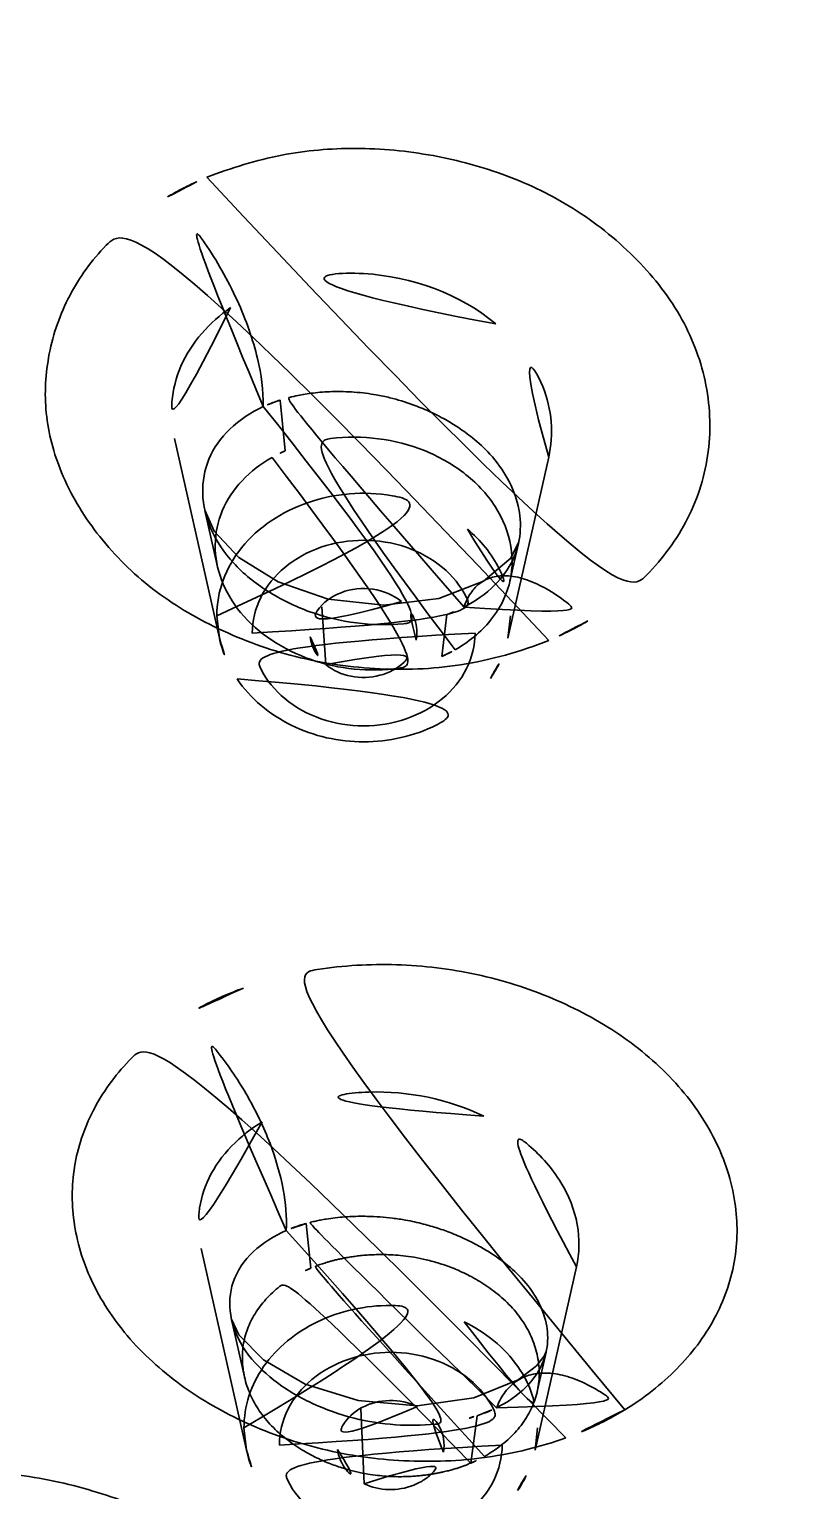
# Model space of a CAD drawing. Extents: x 16296684858 to 16296688009, y -37409618718 to -37409616409.
# Drawn here: x 16296685846.82 to 16296685853.21, y -37409617608.55 to -37409617596.27 of the extents above; entities that cross this region are included whole.
import ezdxf

# ---------------------------------------------------------------- set-up
doc = ezdxf.new("R2010")
doc.units = 0
doc.header["$LTSCALE"] = 10
doc.header["$MEASUREMENT"] = 0
doc.layers.get('0').update_dxf_attribs({"linetype": 'CONTINUOUS'})

msp = doc.modelspace()

# ---------------------------------------------------------------- linework, layer by layer
at = {"color": 7, "linetype": 'Continuous', "lineweight": 30}
for p, q in [((16296685848.97863, -37409617599.810448), (16296685848.93449, -37409617599.383987)), ((16296685848.423571, -37409617601.385941), (16296685848.045191, -37409617599.707039)), ((16296685850.85117, -37409617601.386253), (16296685851.194851, -37409617599.863083)), ((16296685848.302641, -37409617600.312187), (16296685848.40892, -37409617600.784431)), ((16296685850.86808, -37409617600.907532), (16296685850.939939, -37409617600.589043)), ((16296685848.423571, -37409617601.385941), (16296685848.40239, -37409617601.196388)), ((16296685849.319099, -37409617601.607147), (16296685849.284679, -37409617601.120583)), ((16296685850.296659, -37409617601.538231), (16296685850.338011, -37409617601.186043)), ((16296685850.8724, -37409617601.196388), (16296685850.85117, -37409617601.386253)), ((16296685849.19409, -37409617606.68219), (16296685849.15414, -37409617606.306396)), ((16296685848.651979, -37409617608.213562), (16296685848.2694, -37409617606.515961)), ((16296685851.07958, -37409617608.213867), (16296685851.427691, -37409617606.671043)), ((16296685848.52631, -37409617607.112991), (16296685848.635309, -37409617607.597092)), ((16296685851.098221, -37409617607.719299), (16296685851.173031, -37409617607.387703)), ((16296685849.64069, -37409617608.494339), (16296685849.614401, -37409617607.863533)), ((16296685850.538, -37409617608.321648), (16296685850.59268, -37409617607.923119)), ((16296685848.651979, -37409617608.213562), (16296685848.6308, -37409617608.024017)), ((16296685851.100809, -37409617608.024017), (16296685851.07958, -37409617608.213867))]:
    msp.add_line(p, q, dxfattribs=at)
for points in [[(16296685850.64502, -37409617600.905388), (16296685850.270109, -37409617601.052147), (16296685849.808029, -37409617601.107689), (16296685849.33923, -37409617601.05722), (16296685848.91955, -37409617600.912819), (16296685848.58692, -37409617600.706596), (16296685848.38064, -37409617600.484489), (16296685848.30187, -37409617600.308739)], [(16296685850.94137, -37409617600.582123), (16296685850.87464, -37409617600.712486), (16296685850.644739, -37409617600.905579)], [(16296685850.938271, -37409617607.622459), (16296685850.56587, -37409617607.773773), (16296685850.08679, -37409617607.8395), (16296685849.591949, -37409617607.796333), (16296685849.14669, -37409617607.65683), (16296685848.79467, -37409617607.452728), (16296685848.58848, -37409617607.241814), (16296685848.52606, -37409617607.112259)], [(16296685851.17392, -37409617607.38279), (16296685851.156851, -37409617607.422974), (16296685851.091801, -37409617607.504021), (16296685850.93812, -37409617607.622566)]]:
    msp.add_lwpolyline(points, dxfattribs=at)
for centre, radius, start, end in [((16296685849.452749, -37409617600.907257), 1.194885, 113.3771595, 119.3645545), ((16296685849.95513, -37409617600.090271), 1.160731, 289.2602236, 296.9985882), ((16296685849.66408, -37409617607.790871), 1.204177, 112.9729536, 119.1544291), ((16296685850.07658, -37409617607.233414), 1.182017, 292.9760934, 299.218687)]:
    msp.add_arc(centre, radius, start, end, dxfattribs=at)
for points, knots in [([(16296685825.715521, -37409617584.328484), (16296685825.71559, -37409617585.626648), (16296685825.91658, -37409617588.235878), (16296685826.813761, -37409617592.075287), (16296685828.290291, -37409617595.784927), (16296685830.320009, -37409617599.303413), (16296685832.868191, -37409617602.574768), (16296685835.89233, -37409617605.547127), (16296685839.342939, -37409617608.173782), (16296685843.16432, -37409617610.413551), (16296685847.295191, -37409617612.23114), (16296685851.66983, -37409617613.597717), (16296685856.217791, -37409617614.491333), (16296685859.31275, -37409617614.761482), (16296685860.86721, -37409617614.814484)], [0, 0, 0, 0, 0.075881674, 0.152259807, 0.229632271, 0.308412282, 0.388900278, 0.471273473, 0.555579179, 0.641742278, 0.729579302, 0.818811022, 0.909085993, 1, 1, 1, 1]), ([(16296685860.86717, -37409617614.147903), (16296685859.209789, -37409617614.090111), (16296685855.9121, -37409617613.783913), (16296685851.0835, -37409617612.758217), (16296685846.471861, -37409617611.187027), (16296685842.16506, -37409617609.100189), (16296685838.24441, -37409617606.536636), (16296685834.7847, -37409617603.544037), (16296685831.852779, -37409617600.177834), (16296685829.50646, -37409617596.500931), (16296685827.793381, -37409617592.582336), (16296685826.74975, -37409617588.498802), (16296685826.515591, -37409617585.713203), (16296685826.515511, -37409617584.328484)], [0, 0, 0, 0, 0.099176921, 0.19753406, 0.294558294, 0.389817535, 0.482991453, 0.573898186, 0.662521106, 0.749021127, 0.833741463, 0.917189603, 1, 1, 1, 1]), ([(16296685826.515381, -37409617585.436478), (16296685826.51545, -37409617586.821228), (16296685826.74962, -37409617589.606857), (16296685827.79328, -37409617593.690453), (16296685829.50638, -37409617597.60907), (16296685831.852751, -37409617601.28598), (16296685834.7847, -37409617604.652191), (16296685838.244419, -37409617607.644783), (16296685842.165079, -37409617610.208267), (16296685846.47187, -37409617612.295097), (16296685851.083481, -37409617613.866241), (16296685855.912029, -37409617614.891937), (16296685859.209669, -37409617615.198112), (16296685860.867041, -37409617615.25592)], [0, 0, 0, 0, 0.082811587, 0.166260705, 0.250981819, 0.337482413, 0.426105682, 0.517012515, 0.610186256, 0.705445021, 0.802468465, 0.900824496, 1, 1, 1, 1]), ([(16296685896.565371, -37409617585.436478), (16296685896.565439, -37409617586.733269), (16296685896.35038, -37409617589.343513), (16296685895.389799, -37409617593.174408), (16296685893.81168, -37409617596.854843), (16296685891.648491, -37409617600.316757), (16296685888.94223, -37409617603.49765), (16296685885.74218, -37409617606.340736), (16296685882.11182, -37409617608.791931), (16296685878.11841, -37409617610.808189), (16296685873.832319, -37409617612.354607), (16296685869.331421, -37409617613.402237), (16296685864.70064, -37409617613.930733), (16296685860.028971, -37409617613.930367), (16296685855.40255, -37409617613.402023), (16296685850.90774, -37409617612.356209), (16296685846.6269, -37409617610.812973), (16296685842.637369, -37409617608.800949), (16296685839.00975, -37409617606.355003), (16296685835.81028, -37409617603.517479), (16296685833.101, -37409617600.340111), (16296685830.93174, -37409617596.87722), (16296685829.346991, -37409617593.191177), (16296685828.381769, -37409617589.352226), (16296685828.165449, -37409617586.736038), (16296685828.165371, -37409617585.436478)], [0, 0, 0, 0, 0.039467152, 0.07928747, 0.1197016, 0.160836446, 0.203063895, 0.2463716, 0.290712175, 0.336005945, 0.382173286, 0.429058197, 0.476331706, 0.523712873, 0.570930863, 0.617740537, 0.663847356, 0.709094445, 0.753380435, 0.796632687, 0.838846392, 0.880029809, 0.920530501, 0.960449223, 1, 1, 1, 1]), ([(16296685825.0653, -37409617586.045883), (16296685825.06538, -37409617587.460716), (16296685825.300369, -37409617590.307854), (16296685826.348539, -37409617594.485443), (16296685828.06962, -37409617598.49839), (16296685830.428699, -37409617602.273659), (16296685833.38068, -37409617605.743263), (16296685836.871799, -37409617608.844833), (16296685840.832529, -37409617611.51886), (16296685845.19047, -37409617613.718781), (16296685849.86791, -37409617615.405777), (16296685854.779039, -37409617616.547943), (16296685859.82963, -37409617617.123352), (16296685864.923361, -37409617617.122131), (16296685869.967319, -37409617616.545433), (16296685874.868521, -37409617615.404572), (16296685879.53652, -37409617613.721252), (16296685883.88719, -37409617611.526482), (16296685887.84297, -37409617608.85862), (16296685891.332161, -37409617605.763283), (16296685894.2862, -37409617602.297546), (16296685896.650579, -37409617598.521523), (16296685898.3776, -37409617594.502907), (16296685899.42971, -37409617590.316963), (16296685899.665371, -37409617587.463608), (16296685899.665291, -37409617586.045883)], [0, 0, 0, 0, 0.039480573, 0.079296804, 0.119690272, 0.160821969, 0.203059758, 0.246376118, 0.290732494, 0.336042186, 0.382252965, 0.429155458, 0.47642631, 0.523791486, 0.570989488, 0.617786329, 0.663899361, 0.709132394, 0.753418549, 0.796672849, 0.838889695, 0.88006022, 0.920531113, 0.960438825, 1, 1, 1, 1]), ([(16296685899.015301, -37409617586.045883), (16296685899.015369, -37409617587.435852), (16296685898.784849, -37409617590.233162), (16296685897.755489, -37409617594.33799), (16296685896.06476, -37409617598.281311), (16296685893.74715, -37409617601.990837), (16296685890.84721, -37409617605.39975), (16296685887.417721, -37409617608.44696), (16296685883.526751, -37409617611.07428), (16296685879.24552, -37409617613.235847), (16296685874.65015, -37409617614.893532), (16296685869.824881, -37409617616.016037), (16296685864.861971, -37409617616.581711), (16296685859.8563, -37409617616.580673), (16296685854.899429, -37409617616.01403), (16296685850.08304, -37409617614.892937), (16296685845.49589, -37409617613.2388), (16296685841.22081, -37409617611.082207), (16296685837.333839, -37409617608.460861), (16296685833.90546, -37409617605.419708), (16296685831.002649, -37409617602.014633), (16296685828.678921, -37409617598.304298), (16296685826.9814, -37409617594.35537), (16296685825.94721, -37409617590.242249), (16296685825.71538, -37409617587.438728), (16296685825.7153, -37409617586.045883)], [0, 0, 0, 0, 0.039474285, 0.079290558, 0.119687987, 0.160818636, 0.203049312, 0.246357654, 0.290706797, 0.336012441, 0.382214469, 0.429115805, 0.476390614, 0.523763173, 0.570969719, 0.61777358, 0.66388826, 0.709126849, 0.753412861, 0.796664323, 0.838879123, 0.880053881, 0.920533265, 0.960444101, 1, 1, 1, 1]), ([(16296685828.16523, -37409617586.636948), (16296685828.1653, -37409617587.933762), (16296685828.380659, -37409617590.544006), (16296685829.341669, -37409617594.374901), (16296685830.9202, -37409617598.055321), (16296685833.083771, -37409617601.517258), (16296685835.79038, -37409617604.698112), (16296685838.990749, -37409617607.541199), (16296685842.62137, -37409617609.992393), (16296685846.61499, -37409617612.008636), (16296685850.90126, -37409617613.555077), (16296685855.402269, -37409617614.602722), (16296685860.0331, -37409617615.131187), (16296685864.704769, -37409617615.130836), (16296685869.331129, -37409617614.602478), (16296685873.82583, -37409617613.556664), (16296685878.10651, -37409617612.013451), (16296685882.095819, -37409617610.001404), (16296685885.723169, -37409617607.55545), (16296685888.922331, -37409617604.717941), (16296685891.63126, -37409617601.540573), (16296685893.80014, -37409617598.077667), (16296685895.38447, -37409617594.391617), (16296685896.34927, -37409617590.552673), (16296685896.56529, -37409617587.936478), (16296685896.56522, -37409617586.636948)], [0, 0, 0, 0, 0.039467512, 0.079288874, 0.119704634, 0.16084154, 0.203071313, 0.24638142, 0.290724294, 0.336020102, 0.382189092, 0.429075161, 0.476349266, 0.523730432, 0.570947826, 0.617756344, 0.663861518, 0.709106572, 0.753390268, 0.796640123, 0.838851502, 0.880032855, 0.920531911, 0.960449584, 1, 1, 1, 1]), ([(16296685895.865219, -37409617586.636948), (16296685895.86529, -37409617587.907318), (16296685895.65461, -37409617590.464043), (16296685894.713739, -37409617594.216316), (16296685893.168171, -37409617597.821022), (16296685891.049431, -37409617601.212059), (16296685888.3983, -37409617604.328323), (16296685885.26292, -37409617607.113907), (16296685881.705891, -37409617609.515343), (16296685877.79385, -37409617611.490189), (16296685873.595909, -37409617613.004539), (16296685869.188259, -37409617614.030327), (16296685864.653561, -37409617614.547867), (16296685860.078711, -37409617614.547707), (16296685855.54789, -37409617614.030548), (16296685851.14554, -37409617613.006683), (16296685846.952089, -37409617611.495453), (16296685843.043341, -37409617609.524597), (16296685839.48876, -37409617607.128227), (16296685836.35383, -37409617604.348099), (16296685833.699631, -37409617601.235283), (16296685831.574829, -37409617597.843239), (16296685830.022671, -37409617594.232918), (16296685829.077209, -37409617590.472656), (16296685828.865299, -37409617587.910019), (16296685828.865219, -37409617586.636948)], [0, 0, 0, 0, 0.039470344, 0.079285515, 0.119694774, 0.160825485, 0.203058535, 0.246381229, 0.290734148, 0.336032795, 0.382191341, 0.42906277, 0.476322219, 0.523690669, 0.570898633, 0.617701681, 0.663807516, 0.709064969, 0.753365147, 0.796632508, 0.838852555, 0.880033368, 0.920530722, 0.960445513, 1, 1, 1, 1]), ([(16296685824.915079, -37409617587.786522), (16296685824.91519, -37409617589.828217), (16296685825.407829, -37409617593.960747), (16296685827.583321, -37409617599.877098), (16296685831.10013, -37409617605.310989), (16296685837.46689, -37409617611.723419), (16296685847.976561, -37409617617.433487), (16296685857.52458, -37409617618.964119), (16296685862.36681, -37409617618.964119)], [0, 0, 0, 0, 0.113807308, 0.229465695, 0.348487565, 0.471757183, 0.73008685, 1, 1, 1, 1]), ([(16296685899.66507, -37409617587.803146), (16296685899.66515, -37409617589.217346), (16296685899.43074, -37409617592.062592), (16296685898.38414, -37409617596.238373), (16296685896.663481, -37409617600.253677), (16296685894.303261, -37409617604.031609), (16296685891.34963, -37409617607.502747), (16296685887.859159, -37409617610.6036), (16296685883.897579, -37409617613.278084), (16296685879.538799, -37409617615.477898), (16296685874.863529, -37409617617.163483), (16296685869.95809, -37409617618.304367), (16296685864.912861, -37409617618.879997), (16296685859.82073, -37409617618.879997), (16296685854.775431, -37409617618.304367), (16296685849.869869, -37409617617.163437), (16296685845.19442, -37409617615.477898), (16296685840.8354, -37409617613.278053), (16296685836.873541, -37409617610.6036), (16296685833.38271, -37409617607.502747), (16296685830.428699, -37409617604.031609), (16296685828.06806, -37409617600.2537), (16296685826.34697, -37409617596.238403), (16296685825.299891, -37409617592.062607), (16296685825.065161, -37409617589.217346), (16296685825.065081, -37409617587.803146)], [0, 0, 0, 0, 0.039462523, 0.07924376, 0.119632051, 0.160859264, 0.203083381, 0.246380295, 0.290743779, 0.336091656, 0.382276139, 0.429096748, 0.476314654, 0.523667787, 0.570886287, 0.617708052, 0.663894185, 0.709244101, 0.753609884, 0.796909198, 0.83913564, 0.880364919, 0.920754837, 0.960537117, 1, 1, 1, 1]), ([(16296685899.66507, -37409617587.807854), (16296685899.664829, -37409617589.723167), (16296685899.23185, -37409617593.595253), (16296685897.31506, -37409617599.172043), (16296685894.20315, -37409617604.349564), (16296685890.01115, -37409617608.948952), (16296685884.887899, -37409617612.819733), (16296685879.00938, -37409617615.836571), (16296685872.57485, -37409617617.902458), (16296685865.800119, -37409617618.951263), (16296685858.91136, -37409617618.949516), (16296685852.138161, -37409617617.89756), (16296685845.706421, -37409617615.829247), (16296685839.83147, -37409617612.811073), (16296685834.71191, -37409617608.94014), (16296685830.523081, -37409617604.341583), (16296685827.41338, -37409617599.165367), (16296685825.49778, -37409617593.589767), (16296685825.065189, -37409617589.718323), (16296685825.065081, -37409617587.803162)], [0, 0, 0, 0, 0.053444629, 0.107679032, 0.16334275, 0.220823419, 0.280278686, 0.341566919, 0.404333708, 0.468052544, 0.532094634, 0.595803573, 0.658551757, 0.719815261, 0.779243233, 0.83669771, 0.892339767, 0.946559837, 1, 1, 1, 1]), ([(16296685899.44422, -37409617587.96347), (16296685899.44425, -37409617588.666672), (16296685899.386459, -37409617590.075218), (16296685899.12672, -37409617592.175957), (16296685898.6954, -37409617594.256203), (16296685898.09511, -37409617596.305107), (16296685897.328739, -37409617598.314034), (16296685896.40074, -37409617600.272636), (16296685895.31535, -37409617602.172829), (16296685894.07613, -37409617604.00885), (16296685892.68742, -37409617605.772659), (16296685891.154499, -37409617607.456398), (16296685889.48637, -37409617609.049377), (16296685887.690901, -37409617610.54406), (16296685885.777069, -37409617611.932762), (16296685883.754999, -37409617613.208527), (16296685881.63413, -37409617614.365578), (16296685879.425541, -37409617615.39846), (16296685877.13855, -37409617616.303001), (16296685874.78421, -37409617617.075287), (16296685872.372459, -37409617617.712029), (16296685869.91357, -37409617618.21067), (16296685867.418579, -37409617618.568703), (16296685864.895531, -37409617618.784607), (16296685862.3571, -37409617618.856537), (16296685859.81284, -37409617618.783302), (16296685857.278271, -37409617618.564873), (16296685854.76811, -37409617618.201881), (16296685852.296329, -37409617617.69722), (16296685849.882919, -37409617617.05545), (16296685847.535761, -37409617616.281433), (16296685845.27124, -37409617615.38195), (16296685843.09037, -37409617614.360519), (16296685841.00033, -37409617613.22052), (16296685839.004339, -37409617611.964958), (16296685837.105749, -37409617610.592751), (16296685835.31596, -37409617609.11158), (16296685833.639071, -37409617607.518723), (16296685832.089939, -37409617605.82724), (16296685830.67597, -37409617604.037407), (16296685829.410101, -37409617602.165703), (16296685828.301901, -37409617600.219414), (16296685827.35858, -37409617598.214043), (16296685826.590679, -37409617596.17157), (16296685825.997549, -37409617594.103127), (16296685825.58357, -37409617592.045197), (16296685825.339609, -37409617589.99556), (16296685825.285931, -37409617588.640198), (16296685825.285891, -37409617587.96347)], [0, 0, 0, 0, 0.019728139, 0.039496765, 0.059321405, 0.079263395, 0.099330399, 0.11957997, 0.140006774, 0.160664345, 0.181666527, 0.20293107, 0.224491857, 0.246324347, 0.268422618, 0.290781098, 0.313353824, 0.336156716, 0.359139991, 0.382308836, 0.405628773, 0.429078831, 0.452657044, 0.476302492, 0.500082022, 0.523861487, 0.547671196, 0.571412322, 0.594975746, 0.618406884, 0.641431704, 0.664272246, 0.686724133, 0.708952201, 0.731020021, 0.752833858, 0.77462619, 0.796146974, 0.817668138, 0.838919211, 0.860080831, 0.880999319, 0.901689394, 0.92218973, 0.942148868, 0.961992892, 0.981014557, 1, 1, 1, 1]), ([(16296685848.31815, -37409617597.510422), (16296685848.52334, -37409617597.431793), (16296685848.933001, -37409617597.304337), (16296685849.579981, -37409617597.247864), (16296685850.219549, -37409617597.309982), (16296685850.8417, -37409617597.477013), (16296685851.420679, -37409617597.758499), (16296685851.920959, -37409617598.15593), (16296685852.31773, -37409617598.645432), (16296685852.541849, -37409617599.216476), (16296685852.571791, -37409617599.81842), (16296685852.392731, -37409617600.39447), (16296685852.02981, -37409617600.885857), (16296685851.70368, -37409617601.134338), (16296685851.52424, -37409617601.240501)], [0, 0, 0, 0, 0.088277358, 0.17118091, 0.259154797, 0.345166911, 0.428690688, 0.515932161, 0.599935851, 0.67887865, 0.758290975, 0.837446061, 0.916243707, 1, 1, 1, 1]), ([(16296685847.988609, -37409617597.674713), (16296685848.024309, -37409617597.653709), (16296685848.09634, -37409617597.61364), (16296685848.20645, -37409617597.559174), (16296685848.2808, -37409617597.52594), (16296685848.31815, -37409617597.510422)], [0, 0, 0, 0, 0.337202893, 0.670707972, 1, 1, 1, 1]), ([(16296685851.19627, -37409617601.404266), (16296685850.957029, -37409617601.498253), (16296685850.473289, -37409617601.636543), (16296685849.730459, -37409617601.664001), (16296685849.024691, -37409617601.553497), (16296685848.38007, -37409617601.31218), (16296685847.819651, -37409617600.970253), (16296685847.381439, -37409617600.524307), (16296685847.082359, -37409617600.02507), (16296685846.94068, -37409617599.500526), (16296685846.971291, -37409617598.982948), (16296685847.142731, -37409617598.492058), (16296685847.4816, -37409617598.027191), (16296685847.805611, -37409617597.795036), (16296685847.988609, -37409617597.674713)], [0, 0, 0, 0, 0.103212165, 0.199914454, 0.29628163, 0.388205443, 0.474641538, 0.557810789, 0.636760902, 0.705908252, 0.772625302, 0.841841859, 0.912049994, 1, 1, 1, 1]), ([(16296685848.793591, -37409617599.438591), (16296685848.794519, -37409617599.301491), (16296685848.76506, -37409617599.083801), (16296685848.67561, -37409617598.787277), (16296685848.575199, -37409617598.539886), (16296685848.449539, -37409617598.294289), (16296685848.264641, -37409617597.995949), (16296685848.103121, -37409617597.794533), (16296685847.988609, -37409617597.674713)], [0, 0, 0, 0, 0.20558902, 0.331802911, 0.468502337, 0.609876935, 0.749527976, 1, 1, 1, 1]), ([(16296685850.75012, -37409617598.743103), (16296685850.445101, -37409617598.489182), (16296685849.658939, -37409617598.203758), (16296685848.835461, -37409617598.387253), (16296685848.51877, -37409617598.605667)], [0, 0, 0, 0, 0.507792416, 1, 1, 1, 1]), ([(16296685848.51877, -37409617598.605667), (16296685848.34132, -37409617598.728073), (16296685848.113979, -37409617598.981941), (16296685848.007641, -37409617599.396088), (16296685848.022381, -37409617599.60553), (16296685848.04505, -37409617599.706306)], [0, 0, 0, 0, 0.51153455, 0.754914123, 1, 1, 1, 1]), ([(16296685851.19466, -37409617599.863724), (16296685851.21645, -37409617599.767151), (16296685851.230181, -37409617599.563049), (16296685851.12948, -37409617599.149773), (16296685850.91884, -37409617598.883568), (16296685850.75012, -37409617598.743103)], [0, 0, 0, 0, 0.235624902, 0.477577716, 1, 1, 1, 1]), ([(16296685850.482059, -37409617601.124489), (16296685850.57682, -37409617601.076271), (16296685850.73815, -37409617600.963417), (16296685850.902201, -37409617600.741409), (16296685850.96714, -37409617600.50351), (16296685850.947439, -37409617600.266068), (16296685850.857189, -37409617600.03701), (16296685850.7181, -37409617599.846497), (16296685850.56847, -37409617599.709824), (16296685850.44068, -37409617599.616333), (16296685850.31827, -37409617599.541763), (16296685850.19059, -37409617599.47673), (16296685850.03487, -37409617599.413551), (16296685849.886141, -37409617599.368057), (16296685849.75297, -37409617599.340767), (16296685849.65325, -37409617599.325478), (16296685849.560841, -37409617599.316261), (16296685849.464951, -37409617599.311562), (16296685849.375441, -37409617599.311813), (16296685849.29151, -37409617599.316139), (16296685849.216921, -37409617599.323334), (16296685849.148331, -37409617599.332932), (16296685849.08139, -37409617599.345306), (16296685849.01045, -37409617599.360619), (16296685848.961201, -37409617599.377563), (16296685848.93453, -37409617599.383987)], [0, 0, 0, 0, 0.092327769, 0.167722232, 0.235113137, 0.301750802, 0.371086953, 0.446394348, 0.504432712, 0.54646129, 0.583717537, 0.628780974, 0.670711762, 0.729512651, 0.763511307, 0.788676803, 0.817082454, 0.844110741, 0.872010416, 0.894763535, 0.917069083, 0.937054535, 0.954874456, 0.976179966, 1, 1, 1, 1]), ([(16296685848.79357, -37409617599.438568), (16296685848.690809, -37409617599.485947), (16296685848.506901, -37409617599.606018), (16296685848.31674, -37409617599.8657), (16296685848.26285, -37409617600.173187), (16296685848.340361, -37409617600.485786), (16296685848.536261, -37409617600.772362), (16296685848.828541, -37409617601.005623), (16296685849.18178, -37409617601.177834), (16296685849.5728, -37409617601.270683), (16296685849.966551, -37409617601.278427), (16296685850.220989, -37409617601.227272), (16296685850.338011, -37409617601.186043)], [0, 0, 0, 0, 0.096196364, 0.183007384, 0.265969407, 0.352886759, 0.450335052, 0.555675051, 0.667436379, 0.781937801, 0.894511976, 1, 1, 1, 1]), ([(16296685848.93449, -37409617599.383987), (16296685848.91836, -37409617599.389137), (16296685848.886431, -37409617599.400017), (16296685848.839411, -37409617599.41819), (16296685848.80871, -37409617599.43158), (16296685848.79357, -37409617599.438568)], [0, 0, 0, 0, 0.335869824, 0.669050955, 1, 1, 1, 1]), ([(16296685850.40732, -37409617601.483109), (16296685850.51984, -37409617601.419456), (16296685850.713409, -37409617601.264359), (16296685850.884121, -37409617600.948463), (16296685850.89909, -37409617600.597389), (16296685850.75951, -37409617600.257347), (16296685850.49176, -37409617599.982277), (16296685850.148701, -37409617599.789574), (16296685849.762609, -37409617599.692963), (16296685849.359831, -37409617599.689346), (16296685849.100401, -37409617599.760513), (16296685848.97864, -37409617599.810471)], [0, 0, 0, 0, 0.115031318, 0.214884272, 0.31009954, 0.417878146, 0.532461883, 0.645326346, 0.763963578, 0.882886645, 1, 1, 1, 1]), ([(16296685848.86681, -37409617599.865913), (16296685848.77409, -37409617599.918152), (16296685848.606079, -37409617600.045197), (16296685848.43087, -37409617600.303726), (16296685848.36916, -37409617600.60363), (16296685848.42696, -37409617600.908401), (16296685848.596081, -37409617601.188919), (16296685848.86109, -37409617601.418243), (16296685849.191219, -37409617601.580254), (16296685849.559601, -37409617601.65995), (16296685849.93721, -37409617601.65303), (16296685850.18269, -37409617601.587761), (16296685850.296659, -37409617601.538231)], [0, 0, 0, 0, 0.094622295, 0.184101667, 0.271775966, 0.359619844, 0.453682817, 0.557580974, 0.666957377, 0.777367874, 0.889509867, 1, 1, 1, 1]), ([(16296685848.40239, -37409617601.196388), (16296685848.40239, -37409617601.095329), (16296685848.44002, -37409617600.888039), (16296685848.658449, -37409617600.510071), (16296685849.1626, -37409617600.184357), (16296685849.877331, -37409617600.129173), (16296685850.333321, -37409617600.321747), (16296685850.510639, -37409617600.469383)], [0, 0, 0, 0, 0.112439223, 0.228786025, 0.477748327, 0.743289155, 1, 1, 1, 1]), ([(16296685848.70014, -37409617601.342346), (16296685848.70013, -37409617601.239998), (16296685848.752649, -37409617601.026733), (16296685848.96718, -37409617600.768593), (16296685849.277281, -37409617600.600563), (16296685849.6373, -37409617600.542419), (16296685849.997339, -37409617600.60054), (16296685850.30747, -37409617600.768578), (16296685850.522051, -37409617601.026703), (16296685850.57461, -37409617601.239967), (16296685850.57461, -37409617601.342346)], [0, 0, 0, 0, 0.114310562, 0.235125245, 0.364642592, 0.49997985, 0.635319504, 0.764849306, 0.885681429, 1, 1, 1, 1]), ([(16296685850.510639, -37409617600.469383), (16296685850.620211, -37409617600.560593), (16296685850.80348, -37409617600.7808), (16296685850.872391, -37409617601.061546), (16296685850.8724, -37409617601.196388)], [0, 0, 0, 0, 0.513927317, 1, 1, 1, 1]), ([(16296685849.955549, -37409617601.077431), (16296685849.888399, -37409617601.02179), (16296685849.71517, -37409617600.949989), (16296685849.44619, -37409617600.979027), (16296685849.229811, -37409617601.13047), (16296685849.18144, -37409617601.299423), (16296685849.189039, -37409617601.374901)], [0, 0, 0, 0, 0.25901962, 0.526213868, 0.774648823, 1, 1, 1, 1]), ([(16296685850.48217, -37409617601.124611), (16296685850.49494, -37409617601.083908), (16296685850.531321, -37409617601.005592), (16296685850.61842, -37409617600.912216), (16296685850.73933, -37409617600.860329), (16296685850.88274, -37409617600.857292), (16296685851.039499, -37409617600.900208), (16296685851.20389, -37409617600.982193), (16296685851.368521, -37409617601.097923), (16296685851.47279, -37409617601.191063), (16296685851.52424, -37409617601.240501)], [0, 0, 0, 0, 0.101951657, 0.197473739, 0.294289387, 0.402278273, 0.528250549, 0.672681727, 0.831916388, 1, 1, 1, 1]), ([(16296685850.08005, -37409617601.40303), (16296685850.091829, -37409617601.345596), (16296685850.0807, -37409617601.217644), (16296685850.003241, -37409617601.117126), (16296685849.955549, -37409617601.077431)], [0, 0, 0, 0, 0.485824197, 1, 1, 1, 1]), ([(16296685851.52424, -37409617601.240501), (16296685851.489531, -37409617601.260941), (16296685851.418711, -37409617601.300438), (16296685851.309271, -37409617601.355072), (16296685851.234301, -37409617601.388367), (16296685851.19627, -37409617601.404266)], [0, 0, 0, 0, 0.329459367, 0.662821761, 1, 1, 1, 1]), ([(16296685850.57461, -37409617601.342346), (16296685850.574619, -37409617601.444679), (16296685850.5221, -37409617601.657944), (16296685850.30756, -37409617601.916077), (16296685849.997471, -37409617602.084129), (16296685849.637449, -37409617602.142258), (16296685849.277411, -37409617602.084129), (16296685848.967279, -37409617601.916107), (16296685848.752701, -37409617601.657982), (16296685848.70014, -37409617601.444687), (16296685848.70014, -37409617601.342346)], [0, 0, 0, 0, 0.114310562, 0.235125245, 0.364642592, 0.49997985, 0.635319504, 0.764849306, 0.885681429, 1, 1, 1, 1]), ([(16296685849.189039, -37409617601.374901), (16296685849.193439, -37409617601.418678), (16296685849.222429, -37409617601.507584), (16296685849.28348, -37409617601.577347), (16296685849.319099, -37409617601.607147)], [0, 0, 0, 0, 0.486391198, 1, 1, 1, 1]), ([(16296685849.319099, -37409617601.607147), (16296685849.379101, -37409617601.65715), (16296685849.53163, -37409617601.725281), (16296685849.7743, -37409617601.715523), (16296685849.987419, -37409617601.609299), (16296685850.06596, -37409617601.471786), (16296685850.08005, -37409617601.40303)], [0, 0, 0, 0, 0.25477064, 0.518993364, 0.77100121, 1, 1, 1, 1]), ([(16296685850.296659, -37409617601.538231), (16296685850.30938, -37409617601.532692), (16296685850.334511, -37409617601.521263), (16296685850.37145, -37409617601.502937), (16296685850.39547, -37409617601.489807), (16296685850.40732, -37409617601.483109)], [0, 0, 0, 0, 0.3364127, 0.669751174, 1, 1, 1, 1]), ([(16296685848.57258, -37409617601.727547), (16296685848.68465, -37409617601.893158), (16296685849.016479, -37409617602.167397), (16296685849.638981, -37409617602.302193), (16296685850.261141, -37409617602.166107), (16296685850.59223, -37409617601.89109), (16296685850.7038, -37409617601.725243)], [0, 0, 0, 0, 0.244705046, 0.500077808, 0.755397943, 1, 1, 1, 1]), ([(16296685851.834841, -37409617607.873154), (16296685851.9935, -37409617607.776222), (16296685852.282801, -37409617607.552963), (16296685852.60655, -37409617607.125603), (16296685852.78373, -37409617606.637428), (16296685852.78714, -37409617606.110626), (16296685852.614519, -37409617605.584938), (16296685852.27359, -37409617605.100609), (16296685851.798599, -37409617604.698196), (16296685851.22595, -37409617604.392677), (16296685850.58894, -37409617604.192734), (16296685849.91777, -37409617604.111633), (16296685849.253599, -37409617604.149338), (16296685848.82765, -37409617604.255432), (16296685848.627199, -37409617604.327171)], [0, 0, 0, 0, 0.078099355, 0.151721112, 0.222395753, 0.292403676, 0.368976506, 0.45105728, 0.538062098, 0.628129154, 0.721998334, 0.816937612, 0.910568463, 1, 1, 1, 1]), ([(16296685848.627199, -37409617604.327171), (16296685848.56827, -37409617604.34848), (16296685848.452959, -37409617604.394241), (16296685848.28689, -37409617604.473289), (16296685848.181231, -37409617604.532753), (16296685848.130199, -37409617604.564003)], [0, 0, 0, 0, 0.340992977, 0.674401093, 1, 1, 1, 1]), ([(16296685851.33934, -37409617608.109467), (16296685851.12476, -37409617608.185692), (16296685850.673019, -37409617608.295197), (16296685849.977711, -37409617608.322487), (16296685849.2924, -37409617608.226097), (16296685848.654289, -37409617608.007507), (16296685848.09304, -37409617607.687477), (16296685847.64156, -37409617607.278587), (16296685847.330179, -37409617606.806351), (16296685847.1758, -37409617606.301537), (16296685847.18425, -37409617605.793358), (16296685847.357571, -37409617605.312859), (16296685847.679291, -37409617604.886238), (16296685847.97032, -37409617604.663597), (16296685848.130199, -37409617604.564003)], [0, 0, 0, 0, 0.095629691, 0.193623691, 0.290620056, 0.384614282, 0.475239156, 0.560158942, 0.638072935, 0.709946038, 0.778573875, 0.847818977, 0.920895554, 1, 1, 1, 1]), ([(16296685848.98707, -37409617606.365463), (16296685848.99338, -37409617606.250877), (16296685848.96911, -37409617606.000313), (16296685848.85597, -37409617605.620377), (16296685848.670521, -37409617605.232689), (16296685848.428499, -37409617604.871368), (16296685848.233589, -37409617604.657806), (16296685848.130199, -37409617604.564003)], [0, 0, 0, 0, 0.168160555, 0.364719089, 0.578627327, 0.795408078, 1, 1, 1, 1]), ([(16296685850.64867, -37409617605.404243), (16296685850.35161, -37409617605.261482), (16296685849.700581, -37409617605.127457), (16296685849.048229, -37409617605.28949), (16296685848.783369, -37409617605.45153)], [0, 0, 0, 0, 0.51490336, 1, 1, 1, 1]), ([(16296685848.783369, -37409617605.45153), (16296685848.5987, -37409617605.564537), (16296685848.35568, -37409617605.80365), (16296685848.234871, -37409617606.211349), (16296685848.24711, -37409617606.417183), (16296685848.26932, -37409617606.515579)], [0, 0, 0, 0, 0.517957974, 0.758643957, 1, 1, 1, 1]), ([(16296685851.427429, -37409617606.672073), (16296685851.453699, -37409617606.555931), (16296685851.457809, -37409617606.303093), (16296685851.310301, -37409617605.940697), (16296685851.031281, -37409617605.625931), (16296685850.78442, -37409617605.46949), (16296685850.64867, -37409617605.404243)], [0, 0, 0, 0, 0.223303274, 0.459008771, 0.717568509, 1, 1, 1, 1]), ([(16296685848.987009, -37409617606.365402), (16296685848.88549, -37409617606.409569), (16296685848.70104, -37409617606.522491), (16296685848.51622, -37409617606.781517), (16296685848.497471, -37409617607.097847), (16296685848.63133, -37409617607.395287), (16296685848.882721, -37409617607.642036), (16296685849.19792, -37409617607.828812), (16296685849.546471, -37409617607.952072), (16296685849.89826, -37409617608.007912), (16296685850.224979, -37409617608.003807), (16296685850.431471, -37409617607.97036), (16296685850.524509, -37409617607.944107)], [0, 0, 0, 0, 0.100358221, 0.192253401, 0.276380263, 0.37507453, 0.478416067, 0.591223547, 0.704825249, 0.811570657, 0.912367075, 1, 1, 1, 1]), ([(16296685849.15414, -37409617606.306396), (16296685849.134541, -37409617606.311859), (16296685849.09622, -37409617606.323433), (16296685849.04043, -37409617606.343109), (16296685849.00452, -37409617606.357758), (16296685848.987009, -37409617606.365402)], [0, 0, 0, 0, 0.344197044, 0.676820225, 1, 1, 1, 1]), ([(16296685850.75655, -37409617607.855988), (16296685850.84709, -37409617607.810707), (16296685850.997339, -37409617607.708351), (16296685851.147369, -37409617607.506462), (16296685851.198429, -37409617607.295418), (16296685851.17033, -37409617607.097313), (16296685851.085649, -37409617606.909401), (16296685850.95652, -37409617606.74781), (16296685850.795179, -37409617606.610283), (16296685850.646761, -37409617606.516457), (16296685850.50713, -37409617606.442772), (16296685850.386801, -37409617606.390007), (16296685850.261499, -37409617606.34536), (16296685850.13225, -37409617606.307266), (16296685850.005449, -37409617606.279716), (16296685849.882641, -37409617606.261398), (16296685849.77433, -37409617606.250587), (16296685849.683149, -37409617606.246536), (16296685849.603519, -37409617606.246017), (16296685849.54179, -37409617606.247589), (16296685849.471689, -37409617606.251663), (16296685849.4004, -37409617606.258331), (16296685849.331779, -37409617606.267921), (16296685849.27725, -37409617606.277443), (16296685849.233219, -37409617606.286888), (16296685849.192619, -37409617606.294823), (16296685849.166451, -37409617606.305054), (16296685849.1542, -37409617606.306396)], [0, 0, 0, 0, 0.092775214, 0.163405414, 0.225631885, 0.286567024, 0.343322024, 0.412740339, 0.474231453, 0.536909368, 0.573240628, 0.618880618, 0.657169928, 0.69510029, 0.742292037, 0.775953333, 0.808864755, 0.841999062, 0.85955485, 0.881842796, 0.898576748, 0.92390196, 0.947440741, 0.962063782, 0.974616523, 0.988706406, 1, 1, 1, 1]), ([(16296685850.65358, -37409617608.265007), (16296685850.70525, -37409617608.236107), (16296685850.80172, -37409617608.171967), (16296685850.925171, -37409617608.056007), (16296685851.02084, -37409617607.926003), (16296685851.08602, -37409617607.784691), (16296685851.1173, -37409617607.635178), (16296685851.11515, -37409617607.481781), (16296685851.0804, -37409617607.328949), (16296685851.01432, -37409617607.181702), (16296685850.919621, -37409617607.045822), (16296685850.80139, -37409617606.926521), (16296685850.669701, -37409617606.82653), (16296685850.534361, -37409617606.746933), (16296685850.403521, -37409617606.686577), (16296685850.28125, -37409617606.642517), (16296685850.168779, -37409617606.611473), (16296685850.066031, -37409617606.590683), (16296685849.972719, -37409617606.577698), (16296685849.8885, -37409617606.570557), (16296685849.812691, -37409617606.567741), (16296685849.744341, -37409617606.568123), (16296685849.682529, -37409617606.570831), (16296685849.62653, -37409617606.57531), (16296685849.57579, -37409617606.581009), (16296685849.529921, -37409617606.587593), (16296685849.488489, -37409617606.594704), (16296685849.45108, -37409617606.602142), (16296685849.417299, -37409617606.60965), (16296685849.38677, -37409617606.617203), (16296685849.359131, -37409617606.624603), (16296685849.334009, -37409617606.631859), (16296685849.304541, -37409617606.6409), (16296685849.27191, -37409617606.652), (16296685849.232849, -37409617606.665749), (16296685849.208191, -37409617606.677429), (16296685849.19409, -37409617606.68219)], [0, 0, 0, 0, 0.053597731, 0.104321468, 0.152564383, 0.198826555, 0.244104379, 0.289667413, 0.336635291, 0.385002637, 0.434848415, 0.48574686, 0.53640797, 0.584102796, 0.627604151, 0.66664217, 0.701620921, 0.733134007, 0.761465282, 0.786842628, 0.809616422, 0.830113791, 0.848696469, 0.865606423, 0.880962442, 0.894898698, 0.907547476, 0.919016879, 0.929418028, 0.938868932, 0.947472153, 0.955326852, 0.962532504, 0.975378044, 0.9865236, 1, 1, 1, 1]), ([(16296685850.537991, -37409617608.321632), (16296685850.528259, -37409617608.322197), (16296685850.512991, -37409617608.333992), (16296685850.48625, -37409617608.342644), (16296685850.46101, -37409617608.352737), (16296685850.433319, -37409617608.361656), (16296685850.404079, -37409617608.37075), (16296685850.369181, -37409617608.380623), (16296685850.335979, -37409617608.388947), (16296685850.305679, -37409617608.39592), (16296685850.27977, -37409617608.401466), (16296685850.251369, -37409617608.407082), (16296685850.22024, -37409617608.412659), (16296685850.186041, -37409617608.418068), (16296685850.14846, -37409617608.42321), (16296685850.10709, -37409617608.427849), (16296685850.06148, -37409617608.43174), (16296685850.011141, -37409617608.434578), (16296685849.955509, -37409617608.43589), (16296685849.894051, -37409617608.435242), (16296685849.82617, -37409617608.431892), (16296685849.751169, -37409617608.424988), (16296685849.668421, -37409617608.413353), (16296685849.577351, -37409617608.395477), (16296685849.477591, -37409617608.369408), (16296685849.36904, -37409617608.333031), (16296685849.25202, -37409617608.283699), (16296685849.12752, -37409617608.218079), (16296685848.99897, -37409617608.132629), (16296685848.87537, -37409617608.026398), (16296685848.768641, -37409617607.901703), (16296685848.687929, -37409617607.764191), (16296685848.63579, -37409617607.619926), (16296685848.61326, -37409617607.473534), (16296685848.62019, -37409617607.329689), (16296685848.65641, -37409617607.19136), (16296685848.721741, -37409617607.060608), (16296685848.8146, -37409617606.938904), (16296685848.93404, -37409617606.828781), (16296685849.02729, -37409617606.767258), (16296685849.07744, -37409617606.739273)], [0, 0, 0, 0, 0.00882666, 0.016178127, 0.025610803, 0.033365233, 0.042512119, 0.053329359, 0.066186231, 0.073498935, 0.081474032, 0.090180306, 0.099695606, 0.110107358, 0.121517299, 0.134032612, 0.147784323, 0.162948081, 0.179676209, 0.198146875, 0.218568635, 0.241188797, 0.266295091, 0.29418498, 0.325159268, 0.359563935, 0.397741521, 0.439994424, 0.486771467, 0.537192094, 0.58704868, 0.634665598, 0.680729074, 0.725097909, 0.767891211, 0.810186778, 0.853585324, 0.899352727, 0.948004233, 1, 1, 1, 1]), ([(16296685848.6308, -37409617608.024017), (16296685848.6308, -37409617607.934227), (16296685848.660259, -37409617607.750877), (16296685848.83272, -37409617607.408623), (16296685849.243019, -37409617607.08239), (16296685849.86475, -37409617606.95034), (16296685850.293171, -37409617607.042236), (16296685850.483259, -37409617607.133614)], [0, 0, 0, 0, 0.112241662, 0.227674025, 0.472746694, 0.736357054, 1, 1, 1, 1]), ([(16296685850.483259, -37409617607.133614), (16296685850.659981, -37409617607.218529), (16296685850.899179, -37409617607.408958), (16296685851.07128, -37409617607.750793), (16296685851.1008, -37409617607.934196), (16296685851.100809, -37409617608.024017)], [0, 0, 0, 0, 0.518427508, 0.762545256, 1, 1, 1, 1]), ([(16296685848.928551, -37409617608.169952), (16296685848.928539, -37409617608.067596), (16296685848.98107, -37409617607.854347), (16296685849.195589, -37409617607.596207), (16296685849.50569, -37409617607.428177), (16296685849.865709, -37409617607.370041), (16296685850.22575, -37409617607.428162), (16296685850.535879, -37409617607.596199), (16296685850.75046, -37409617607.85434), (16296685850.80302, -37409617608.067596), (16296685850.80303, -37409617608.169952)], [0, 0, 0, 0, 0.114310177, 0.235124084, 0.364640863, 0.499978744, 0.635321184, 0.764849949, 0.885682912, 1, 1, 1, 1]), ([(16296685850.756639, -37409617607.856102), (16296685850.77182, -37409617607.81382), (16296685850.81278, -37409617607.733063), (16296685850.905359, -37409617607.634933), (16296685851.02957, -37409617607.573997), (16296685851.176741, -37409617607.557297), (16296685851.33824, -37409617607.583839), (16296685851.50703, -37409617607.649483), (16296685851.67561, -37409617607.74765), (16296685851.78257, -37409617607.829437), (16296685851.834841, -37409617607.873154)], [0, 0, 0, 0, 0.105646091, 0.206872404, 0.309584911, 0.421019374, 0.546582428, 0.687408882, 0.840816267, 1, 1, 1, 1]), ([(16296685850.090759, -37409617607.84552), (16296685850.018181, -37409617607.810822), (16296685849.854361, -37409617607.776711), (16296685849.61945, -37409617607.83506), (16296685849.444281, -37409617607.988953), (16296685849.410179, -37409617608.138977), (16296685849.418131, -37409617608.20652)], [0, 0, 0, 0, 0.266023882, 0.53087097, 0.77505994, 1, 1, 1, 1]), ([(16296685850.30888, -37409617608.22805), (16296685850.32217, -37409617608.155037), (16296685850.29258, -37409617607.98716), (16296685850.163851, -37409617607.880638), (16296685850.090759, -37409617607.84552)], [0, 0, 0, 0, 0.477865381, 1, 1, 1, 1]), ([(16296685850.524509, -37409617607.944107), (16296685850.53413, -37409617607.941498), (16296685850.557119, -37409617607.936203), (16296685850.578819, -37409617607.922997), (16296685850.5926, -37409617607.923119)], [0, 0, 0, 0, 0.419925351, 1, 1, 1, 1]), ([(16296685850.59268, -37409617607.923119), (16296685850.611971, -37409617607.916779), (16296685850.64966, -37409617607.903427), (16296685850.70435, -37409617607.881027), (16296685850.739479, -37409617607.864532), (16296685850.75655, -37409617607.855988)], [0, 0, 0, 0, 0.343558216, 0.67666445, 1, 1, 1, 1]), ([(16296685851.834841, -37409617607.873154), (16296685851.782721, -37409617607.904877), (16296685851.676149, -37409617607.964798), (16296685851.51049, -37409617608.043457), (16296685851.39682, -37409617608.088722), (16296685851.33934, -37409617608.109467)], [0, 0, 0, 0, 0.332923684, 0.666518428, 1, 1, 1, 1]), ([(16296685850.80303, -37409617608.169952), (16296685850.80303, -37409617608.272308), (16296685850.750509, -37409617608.48555), (16296685850.53598, -37409617608.743683), (16296685850.22588, -37409617608.911743), (16296685849.86586, -37409617608.969872), (16296685849.505831, -37409617608.911743), (16296685849.19569, -37409617608.743713), (16296685848.98111, -37409617608.485603), (16296685848.928551, -37409617608.272324), (16296685848.928551, -37409617608.169952)], [0, 0, 0, 0, 0.114310177, 0.235124084, 0.364640863, 0.499978744, 0.635321184, 0.764849949, 0.885682912, 1, 1, 1, 1]), ([(16296685849.418131, -37409617608.20652), (16296685849.425159, -37409617608.266197), (16296685849.47723, -37409617608.388161), (16296685849.58198, -37409617608.465927), (16296685849.64069, -37409617608.494339)], [0, 0, 0, 0, 0.479438948, 1, 1, 1, 1]), ([(16296685849.64069, -37409617608.494339), (16296685849.704729, -37409617608.525146), (16296685849.84798, -37409617608.558517), (16296685850.027491, -37409617608.527687), (16296685850.15136, -37409617608.462173), (16296685850.251751, -37409617608.379013), (16296685850.29784, -37409617608.288719), (16296685850.30888, -37409617608.22805)], [0, 0, 0, 0, 0.261309864, 0.523576794, 0.650871531, 0.77317608, 1, 1, 1, 1]), ([(16296685843.747061, -37409617610.521263), (16296685843.728359, -37409617610.489967), (16296685843.71496, -37409617610.384857), (16296685843.69961, -37409617610.182571), (16296685843.746019, -37409617609.926628), (16296685843.841339, -37409617609.661819), (16296685843.96562, -37409617609.412567), (16296685844.154449, -37409617609.165588), (16296685844.43965, -37409617608.91011), (16296685844.859631, -37409617608.674423), (16296685845.400949, -37409617608.480392), (16296685846.032619, -37409617608.383453), (16296685846.700581, -37409617608.397072), (16296685847.35169, -37409617608.535011), (16296685847.94973, -37409617608.766068), (16296685848.47069, -37409617609.078957), (16296685848.892611, -37409617609.472656), (16296685849.188869, -37409617609.931183), (16296685849.32971, -37409617610.438454), (16296685849.2978, -37409617610.955002), (16296685849.0837, -37409617611.441902), (16296685848.697269, -37409617611.850937), (16296685848.178471, -37409617612.174423), (16296685847.772209, -37409617612.305206), (16296685847.557619, -37409617612.352814)], [0, 0, 0, 0, 0.010354837, 0.028993251, 0.058162229, 0.08297764, 0.108958847, 0.136907913, 0.170779147, 0.216988709, 0.272769688, 0.333298007, 0.397476365, 0.461505639, 0.521343596, 0.578861811, 0.633066718, 0.683894455, 0.731978415, 0.780127215, 0.827982609, 0.87998042, 0.937564571, 1, 1, 1, 1])]:
    msp.add_open_spline(points, degree=3, knots=knots, dxfattribs=at)
for points in [[(16296685848.423571, -37409617601.385941), (16296685848.45088, -37409617601.507118), (16296685848.50296, -37409617601.624657), (16296685848.57258, -37409617601.727547)], [(16296685850.7038, -37409617601.725243), (16296685850.772579, -37409617601.623016), (16296685850.824051, -37409617601.506447), (16296685850.85117, -37409617601.386253)], [(16296685848.651979, -37409617608.213562), (16296685848.679291, -37409617608.33474), (16296685848.731371, -37409617608.452263), (16296685848.800989, -37409617608.555153)], [(16296685850.932211, -37409617608.552879), (16296685851.00099, -37409617608.450638), (16296685851.05246, -37409617608.334084), (16296685851.07958, -37409617608.213867)]]:
    msp.add_open_spline(points, degree=3, dxfattribs=at)

doc.saveas('drawing.dxf')
